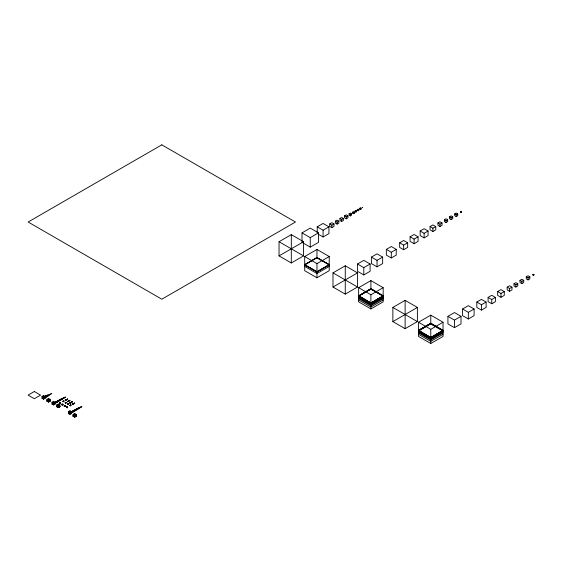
<?xml version="1.0" encoding="UTF-8"?>
<svg xmlns="http://www.w3.org/2000/svg" width="562" height="562" viewBox="0 0 562 562"><rect width="100%" height="100%" fill="white"/><g stroke="black" fill="none" stroke-linecap="round" stroke-linejoin="round"><path stroke-width="0.84" d="M279.04 241.723L291.306 234.642L303.571 241.723L303.571 255.886L291.306 262.967L279.04 255.886L279.04 241.723L303.571 255.886M302.012 232.872L310.245 228.116L318.478 232.872L318.478 242.377L310.245 247.132L302.012 242.377L302.012 232.872L310.245 237.628L318.478 232.872M317.221 232.752L317.221 226.83L323.08 223.451L328.939 226.83L328.939 233.595L323.08 236.981L318.682 234.445M329.711 223.922L331.847 222.692L333.983 223.922L333.983 226.381L331.847 227.617L329.711 226.381L329.711 223.922L331.847 225.151L333.983 223.922M335.381 221.126L337.102 220.128L338.83 221.126L338.83 223.114L337.102 224.112L335.381 223.114L335.381 221.126L337.102 222.116L338.83 221.126M339.926 218.499L341.647 217.508L343.368 218.499L343.368 220.487L341.647 221.484L339.926 220.487L339.926 218.499L341.647 219.496L343.368 218.499M344.562 215.843L346.269 214.853L347.976 215.843L347.976 217.81L346.269 218.801L344.562 217.81L344.562 215.843L346.269 216.827L347.976 215.843M349.114 213.764L350.344 213.054L351.573 213.764L351.573 215.183L350.344 215.892L349.114 215.183L349.114 213.764L350.344 214.473L351.573 213.764M352.648 212.12L353.533 211.614L354.418 212.12L354.418 213.146L353.533 213.658L352.648 213.146L352.648 212.12L354.418 213.146M355.156 210.876L355.865 210.469L356.575 210.876L356.575 211.691L355.865 212.106L355.156 211.691L355.156 210.876L356.575 211.691M357.383 209.605L358.078 209.205L358.781 209.605L358.781 210.406L358.078 210.813L357.383 210.406L357.383 209.605L358.781 210.406M359.708 208.298L360.375 207.919L361.036 208.298L361.036 209.064L360.375 209.45L359.708 209.064L359.708 208.298L361.036 209.064M362.181 207.434L362.539 207.638M317.221 226.83L323.08 230.216L328.939 226.83M352.648 213.146L354.418 212.12M355.156 211.691L356.575 210.876M357.383 210.406L358.781 209.605M359.708 209.064L361.036 208.298M362.181 207.638L362.539 207.434M279.04 255.886L303.571 241.723M42.002 396.463L43.576 395.557L45.15 396.463L42.002 398.282L42.002 396.463L45.15 398.282L45.255 395.887L46.084 395.409L46.906 395.887L46.906 396.842L46.084 397.313L45.255 396.842M47.089 395.241L48.262 395.241L48.262 395.915L47.089 395.915L47.089 395.241L48.262 395.915M45.255 395.887L46.084 396.365L46.906 395.887M47.089 395.915L48.262 395.241M48.754 394.924L49.182 395.17M49.702 394.454L50.046 394.65M50.587 393.941L50.931 394.138M51.444 393.449L51.781 393.646M48.754 395.17L49.182 394.924M42.002 398.282L43.576 399.196L45.15 398.282M46.983 399.343L48.557 398.437L50.137 399.343L50.137 401.163L48.557 402.069L46.983 401.163L46.983 399.343L50.137 401.163M46.983 400.903L48.557 399.996L50.137 400.903L48.557 401.816L46.983 400.797L48.557 399.891L50.137 400.811L48.557 401.725M46.983 401.163L50.137 399.343M51.978 402.223L53.552 401.317L55.132 402.223L55.132 404.043L53.552 404.956L51.978 404.043L51.978 402.223L55.132 404.043M304.695 256.532L316.961 249.451L329.227 256.532L329.227 270.694L316.961 277.776L304.695 270.694L304.695 256.532L316.961 263.613L329.227 256.532M51.978 404.043L55.132 402.223M56.481 402.041L56.481 402.673L55.378 402.673L55.933 401.718L57.057 402.35L57.598 401.401L56.509 401.401L56.509 402.034M57.689 400.734L58.736 400.734L58.736 401.345L57.689 401.345L57.689 400.734L58.736 401.345M58.926 400.165L59.804 400.165L59.804 400.671L58.926 400.671L58.926 400.165L59.804 400.671M59.923 399.589L60.801 399.589L60.801 400.095L59.923 400.095L59.923 399.589L60.801 400.095M60.977 398.985L61.841 398.985L61.841 399.491L60.977 399.491L60.977 398.985L61.841 399.491M62.101 398.556L62.726 398.915M63.042 398.163L63.499 398.423M55.378 402.673L58.736 400.734M58.926 400.671L59.804 400.165M59.923 400.095L60.801 399.589M60.977 399.491L61.841 398.985M63.815 397.805L64.173 398.008M64.447 397.446L64.799 397.65M65.094 397.081L65.438 397.278M62.101 398.915L62.726 398.556M63.042 398.423L63.499 398.163M63.815 398.008L64.173 397.805M64.447 397.65L64.799 397.446M59.558 402.926L60.647 402.926L60.647 403.558L59.558 403.558L59.558 402.926L60.647 403.558M62.972 401.184L63.85 401.184L63.415 401.437M56.72 404.963L58.293 404.057L59.867 404.963L59.867 406.783L58.293 407.689L56.72 406.705L56.72 404.963L59.867 406.783L58.293 405.722L56.72 406.705L59.867 404.963M65.122 400.06L65.775 400.439L65.122 400.06L65.122 400.439L65.775 400.06M66.035 399.723L66.492 399.723M59.558 403.558L60.647 402.926M62.972 401.619L63.85 401.113L63.85 401.619L62.972 401.619L62.972 401.113L63.85 401.619M66.773 399.385L67.131 399.589M67.37 399.041L67.721 399.041M66.773 399.589L67.131 399.385M65.452 400.629L65.452 399.87M66.035 399.926L66.492 399.926M67.37 399.231L67.545 399.132M56.72 406.438L58.293 405.504L59.867 406.438M61.834 404.24L62.923 404.24L62.923 404.872L61.834 404.872L61.834 404.24L62.923 404.872M65.248 402.427L66.126 402.427L66.126 402.933L65.248 402.933L65.248 402.427L66.126 402.933M65.248 402.511L66.126 402.511M67.314 401.331L67.967 401.704M61.834 404.872L62.923 404.24M67.314 401.704L67.967 401.331M68.768 401.036L68.536 401.12M69.042 400.699L69.407 400.903M69.646 400.355L69.997 400.355M316.961 257.558L304.695 264.66L316.961 271.755L329.227 264.639L316.961 257.558L304.695 264.793L316.961 271.875L329.227 264.716L316.961 257.635M65.248 402.933L66.126 402.427M69.042 400.903L69.407 400.699M58.293 407.331L59.867 406.41L58.293 407.429L56.72 406.41M68.768 401.254L68.536 400.903M69.646 400.537L69.821 400.439M64.209 405.616L65.297 405.616L65.297 406.242L64.209 406.242L64.209 405.616L65.297 406.242M67.623 403.797L68.501 403.797L68.501 404.303L67.623 404.303L67.623 403.797L68.501 404.303M69.772 402.75L70.426 403.123M70.686 402.406L71.142 402.666M64.209 406.242L65.297 405.616M67.623 404.303L68.501 403.797M69.772 403.123L70.426 402.75M71.423 402.069L71.781 402.273M72.02 401.788L72.372 401.928M70.686 402.666L71.142 402.406M71.423 402.273L71.781 402.069M72.02 401.928L72.196 401.886M67.11 406.656L66.569 407.605L67.658 407.605L67.11 406.656L67.11 407.921M67.11 406.719L66.569 407.036L67.658 407.605M69.983 405.16L70.854 405.16L70.854 405.666L69.983 405.666L69.983 405.16L70.854 405.666M72.126 404.106L72.786 404.485L72.126 404.106L72.126 404.485L72.786 404.106M73.046 403.769L73.496 404.029M66.569 407.605L67.658 406.972M69.983 405.666L70.854 405.16M73.777 403.425L74.135 403.635M74.381 403.087L74.732 403.291M73.046 404.029L73.496 403.769M73.777 403.635L74.135 403.425M74.381 403.291L74.732 403.087M72.456 404.675L72.456 403.916M68.374 411.693L69.948 410.78L71.522 411.693L71.522 413.513L69.948 414.419L68.374 413.513L68.374 411.693L71.522 413.513M68.374 413.513L71.522 411.693M74.086 410.794L72.934 410.794L72.919 412.136L72.336 412.473L71.753 412.136L72.336 411.124L73.51 411.798L74.086 411.461L74.163 410.098L75.28 410.098L75.28 410.745L74.163 410.745M75.364 409.558L76.291 409.558L76.291 410.091L75.364 410.091L75.364 409.558L76.291 410.091M76.481 408.911L77.408 408.911L77.408 409.445L76.481 409.445L76.481 408.911L77.408 409.445M77.577 408.286L78.497 408.286L78.497 408.813L77.577 408.813L77.577 408.286L78.497 408.813M78.743 407.843L79.404 408.223M79.762 407.415L80.247 407.689M71.753 412.136L76.291 409.558M76.481 409.445L77.408 408.911M77.577 408.813L78.497 408.286M78.743 408.223L79.404 407.843M80.668 406.986L81.04 407.204M81.406 406.572L81.764 406.783M79.762 407.689L80.247 407.415M80.668 407.204L81.04 406.986M81.406 406.783L81.764 406.572M329.227 266.416L316.961 273.497L304.695 266.416M73.116 414.426L74.69 413.52L76.263 414.426L76.263 416.245L73.116 414.426L73.116 416.245L76.263 414.426M73.116 415.943L74.69 414.904L76.263 415.894L74.69 416.899L73.116 415.894M74.69 415.079L73.116 416.07L74.69 416.976L76.263 416.07M74.69 415.248L73.116 416.161L74.69 417.159L76.263 416.161L74.69 415.156M76.263 415.817L74.69 416.758L73.116 415.817M332.992 272.872L345.258 265.791L357.523 272.872L357.523 287.034L345.258 294.116L332.992 287.034L332.992 272.872L357.523 287.034M357.481 264L363.797 260.361L370.105 264L370.105 271.291L363.797 274.93L357.481 271.291L357.481 264L363.797 267.645L370.105 264M371.405 257.101L377.032 253.855L382.652 257.101L382.652 263.599L377.032 266.845L371.405 263.599L371.405 257.101L377.032 260.347L382.652 257.101M386.347 249.388L391.3 246.528L396.252 249.388L396.252 255.106L391.3 257.965L386.347 255.106L386.347 249.388L391.3 252.247L396.252 249.388M399.652 242.805L403.657 240.494L407.654 242.805L407.654 247.421L403.657 249.732L399.652 247.421L399.652 242.805L403.657 245.116L407.654 242.805M410.084 236.792L414.082 234.48L418.072 236.792L418.072 241.4L414.082 243.704L410.084 241.4L410.084 236.792L414.082 239.096L418.072 236.792M420.158 231.01L424.12 228.72L428.082 231.01L428.082 235.583L424.12 237.874L420.158 235.583L420.158 231.01L424.12 233.3L428.082 231.01M430.063 226.57L432.916 224.926L435.768 226.57L435.768 229.865L432.916 231.516L430.063 229.865L430.063 226.57L432.916 228.221L435.768 226.57M437.924 222.959L439.976 221.772L442.034 222.959L442.034 225.327L439.976 226.514L437.924 225.327L437.924 222.959L439.976 224.147L442.034 222.959M444.38 219.7L446.024 218.751L447.668 219.7L447.668 221.604L446.024 222.552L444.38 221.604L444.38 219.7L446.024 220.655L447.668 219.7M449.509 216.77L451.124 215.843L452.74 216.77L452.74 218.639L451.124 219.573L449.509 218.639L449.509 216.77L451.124 217.705L452.74 216.77M454.658 213.89L456.196 213.005L457.728 213.89L457.728 215.668L456.196 216.553L454.658 215.668L454.658 213.89L456.196 214.782L457.728 213.89M460.678 211.712L461.514 211.712L461.514 212.19L460.678 212.19L460.678 211.712L461.514 212.19M460.678 212.19L461.514 211.712M332.992 287.034L357.523 272.872M358.64 287.681L370.906 280.6L383.172 287.681L383.172 301.843L370.906 308.924L358.64 301.843L358.64 287.681L370.906 294.762L383.172 287.681M358.64 295.788L370.906 302.918L383.172 295.788L370.906 288.706L358.64 295.837L370.906 303.051L383.172 295.879M358.64 295.97L370.906 288.798M383.172 296.694L370.906 303.775L358.64 296.694M383.172 297.193L370.906 304.274L358.64 297.193M383.172 297.684L370.906 304.766L358.64 297.684M383.172 298.591L370.906 305.672L358.64 298.591M383.172 299.946L370.906 307.028L358.64 299.946M392.859 307.435L405.125 300.354L417.39 307.435L417.39 321.597L405.125 328.679L392.859 321.597L392.859 307.435L417.39 321.597M392.859 321.597L417.39 307.435M418.507 322.244L430.773 315.163L443.039 322.244L443.039 336.406L430.773 343.487L418.507 336.406L418.507 322.244L430.773 329.325L443.039 322.244M418.507 330.491L430.773 323.34L443.039 330.491L430.773 337.72L418.507 330.561L430.773 337.579L443.039 330.421M418.507 330.632L430.773 323.48L443.039 330.632M447.928 316.336L454.468 312.556L461.009 316.336L461.009 323.888L454.468 327.66L447.928 323.888L447.928 316.336L454.468 320.108L461.009 316.336M462.575 308.995L468.336 305.672L474.096 308.995L474.096 315.647L468.336 318.97L462.575 315.647L462.575 308.995L468.336 312.317L474.096 308.995M476.822 302.054L481.465 299.377L486.116 302.054L486.116 307.421L481.465 310.105L476.822 307.421L476.822 302.054L481.465 304.737L486.116 302.054M497.658 291.566L500.974 289.648L504.29 291.566L504.29 295.394L500.974 297.305L497.658 295.394L497.658 291.566L500.974 293.476L504.29 291.566M488.097 297.417L491.75 295.303L495.41 297.417L495.41 301.639L491.75 303.754L488.097 301.639L488.097 297.417L491.75 299.525L495.41 297.417M507.191 287.126L509.579 285.749L511.968 287.126L511.968 289.887L509.579 291.271L507.191 289.887L507.191 287.126L509.579 288.51L511.968 287.126M513.97 283.761L515.881 282.658L517.799 283.761L517.799 285.974L515.881 287.077L513.97 285.974L513.97 283.761L515.881 284.871L517.799 283.761M519.983 280.333L521.866 279.244L523.742 280.333L523.742 282.503L521.866 283.585L519.983 282.503L519.983 280.333L521.866 281.414L523.742 280.333M526.264 276.813L528.048 275.78L529.833 276.813L529.833 278.878L528.048 279.911L526.264 278.878L526.264 276.813L528.048 277.846L529.833 276.813M532.931 274.467L533.9 274.467L533.9 275.029L532.931 275.029L532.931 274.467L533.9 275.029M532.931 275.029L533.9 274.467M443.039 331.341L430.773 338.422L418.507 331.341M443.039 332.114L430.773 339.195L418.507 332.114M443.039 332.887L430.773 339.968L418.507 332.887M443.039 334.299L430.773 341.38L418.507 334.299M370.906 288.756L383.172 295.928M68.311 401.036L68.768 401.296M74.163 410.098L75.28 410.745M56.509 401.401L57.598 402.034M72.934 410.794L74.086 411.461M55.378 402.041L56.481 402.673M71.753 411.461L72.919 412.136M74.69 415.03L76.263 415.985M533.415 274.186L533.415 275.31M528.048 277.846L528.048 279.911M521.866 281.414L521.866 283.585M515.881 284.871L515.881 287.077M509.579 288.51L509.579 291.271M500.974 293.476L500.974 297.305M491.75 299.525L491.75 303.754M481.465 304.737L481.465 310.105M468.336 312.317L468.336 318.97M461.093 211.467L461.093 212.429M456.196 214.782L456.196 216.553M454.468 320.108L454.468 327.66M451.124 217.705L451.124 219.573M446.024 220.655L446.024 222.552M439.976 224.147L439.976 226.514M432.916 228.221L432.916 231.516M430.773 315.163L430.773 324.323M430.773 329.325L430.773 343.487M424.12 233.3L424.12 237.874M414.082 239.096L414.082 243.704M405.125 300.354L405.125 328.679M403.657 245.116L403.657 249.732M391.3 252.247L391.3 257.965M377.032 260.347L377.032 266.845M370.906 280.6L370.906 289.76M370.906 294.762L370.906 308.924M363.797 267.645L363.797 274.93M362.364 207.329L362.364 207.743M360.375 207.919L360.375 209.45M358.078 209.205L358.078 210.813M355.865 210.469L355.865 212.106M353.533 212.633L353.533 213.658M350.344 214.473L350.344 215.892M346.269 216.827L346.269 218.801M345.258 265.791L345.258 294.116M341.647 219.496L341.647 221.484M337.102 222.116L337.102 224.112M331.847 225.151L331.847 227.617M323.08 230.216L323.08 236.981M316.961 249.451L316.961 258.618M316.961 263.613L316.961 277.776M310.245 237.628L310.245 247.132M291.306 234.642L291.306 262.967M81.581 406.466L81.581 406.888M80.858 406.881L80.858 407.309M80.008 407.274L80.008 407.829M79.073 407.654L79.073 408.419M78.041 408.019L78.041 409.08M76.945 408.644L76.945 409.719M75.828 409.291L75.828 410.358M74.718 409.775L74.718 411.068M74.69 413.52L74.69 417.159M74.556 402.982L74.556 403.39M73.959 403.326L73.959 403.741M73.51 410.464L73.51 411.798M73.271 403.635L73.271 404.162M72.336 411.124L72.336 412.473M72.196 401.626L72.196 402.034M71.599 401.963L71.599 402.378M70.91 402.273L70.91 402.799M70.419 404.907L70.419 405.919M70.102 402.561L70.102 403.312M69.948 410.78L69.948 414.419M69.821 400.249L69.821 400.657M69.224 400.594L69.224 401.008M68.065 403.544L68.065 404.556M67.644 401.142L67.644 401.893M67.545 398.936L67.545 399.343M66.948 399.28L66.948 399.694M66.26 399.589L66.26 400.116M65.684 402.174L65.684 403.186M65.262 396.983L65.262 397.376M64.756 405.3L64.756 406.558M64.623 397.341L64.623 397.748M63.991 397.699L63.991 398.114M63.415 400.861L63.415 401.872M63.274 398.029L63.274 398.556M62.417 398.374L62.417 399.097M62.382 403.93L62.382 405.188M61.406 398.739L61.406 399.744M60.359 399.336L60.359 400.348M60.106 402.617L60.106 403.874M59.361 399.912L59.361 400.924M58.293 404.057L58.293 407.689M58.216 400.432L58.216 401.647M57.057 401.092L57.057 402.35M55.933 401.718L55.933 402.996M53.552 401.317L53.552 404.956M51.613 393.351L51.613 393.744M50.756 393.843L50.756 394.243M49.877 394.348L49.877 394.749M48.971 394.805L48.971 395.297M48.557 398.437L48.557 402.069M47.679 394.903L47.679 396.259M46.084 396.365L46.084 397.313M43.576 395.557L43.576 399.196M161.814 144.841L28.135 222.018L161.814 299.202L295.493 222.018L161.814 144.841M34.324 391.517L28.1 395.114L34.324 398.704L40.555 395.114L34.324 391.517M60.106 402.933L59.558 403.249L60.647 403.249L60.106 402.933M58.293 405.574L56.72 406.558L58.293 407.541L59.867 406.558L58.293 405.574M62.382 404.345L61.834 404.654L62.923 404.654L62.382 404.345M67.644 401.352L67.314 401.542L67.967 401.542L67.644 401.352M316.961 257.789L304.695 264.871L316.961 271.952L329.227 264.871L316.961 257.789M64.756 405.574L64.209 405.89L65.297 405.89L64.756 405.574M68.065 403.762L67.623 404.015L68.501 404.015L68.065 403.762M70.102 402.778L69.772 402.968L70.426 402.968L70.102 402.778M70.91 402.399L70.91 402.399M70.419 405.097L69.983 405.35L70.854 405.35L70.419 405.097M73.271 403.783L73.271 403.783M370.906 288.931L358.64 296.012L370.906 303.101L383.172 296.012L370.906 288.889M370.906 289.114L358.64 296.195L370.906 303.276L383.172 296.195L370.906 289.114M430.773 323.269L418.507 330.351L430.773 337.502L443.039 330.351L430.773 323.269M430.773 323.621L418.507 330.702L430.773 337.79L443.039 330.702L430.773 323.621M430.773 323.902L418.507 330.99L430.773 338.071L443.039 330.99L430.773 323.902"/></g></svg>
